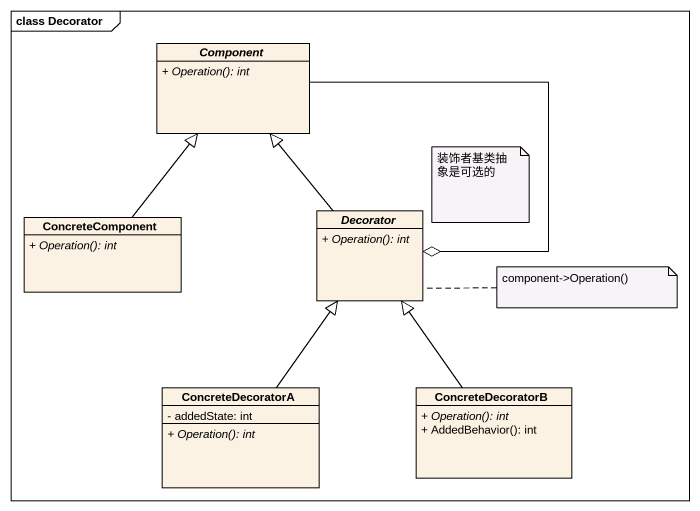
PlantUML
@startuml
mainframe class Decorator
hide circle
hide empty members
skinparam classAttributeIconSize 0
abstract class "Component" as Component_ {
  {abstract} + Operation(): int
}
class ConcreteComponent {
  {abstract} + Operation(): int
}
abstract class Decorator {
  {abstract} + Operation(): int
}
class ConcreteDecoratorA {
  - addedState: int
  {abstract} + Operation(): int
}
class ConcreteDecoratorB {
  {abstract} + Operation(): int
  + AddedBehavior(): int
}
Component_ --o Decorator
ConcreteComponent -up-|> Component_
Decorator -up-|> Component_
ConcreteDecoratorA -up-|> Decorator
ConcreteDecoratorB -up-|> Decorator
note as N1
  装饰者基类抽象是可选的
end note
note right of Decorator : component->Operation()
@enduml
